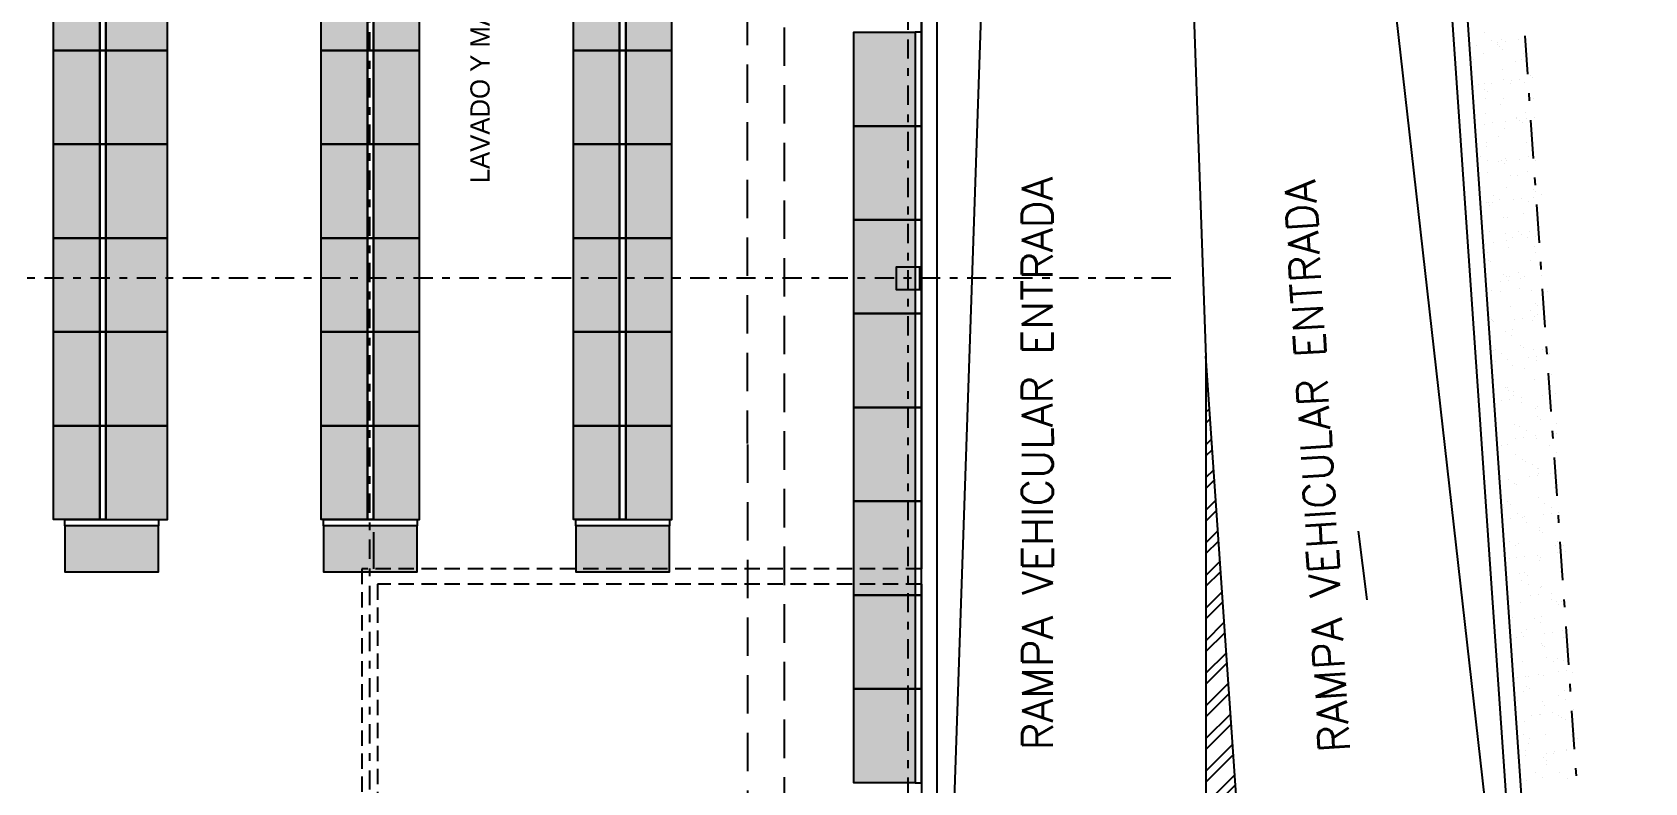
# Model space of a CAD drawing. Header units: millimetres. Extents: x 340 to 1003762, y 22 to 362022.
# Drawn here: x 447.76 to 468.73, y 43.78 to 53.54 of the extents above; entities that cross this region are included whole.
import ezdxf
from ezdxf.xclip import XClip

# ---------------------------------------------------------------- set-up
doc = ezdxf.new("R2010")
doc.units = ezdxf.units.MM
doc.header["$XCLIPFRAME"] = 0
for name, pattern in [('LSBB_P_002 - PLANTA 1° NIVEL SALA DE VENTAS$0$000_ALTILLO PROPUESTA$0$HIDDEN', [0.375, 0.25, -0.125]), ('LSBB_P_002 - PLANTA 1° NIVEL SALA DE VENTAS$0$DASHDOT', [1, 0.5, -0.25, 0, -0.25]), ('LSBB_P_002 - PLANTA 1° NIVEL SALA DE VENTAS$0$DASHDOT2', [0.5, 0.25, -0.125, 0, -0.125]), ('LSBB_P_002 - PLANTA 1° NIVEL SALA DE VENTAS$0$DASHED', [0.75, 0.5, -0.25]), ('LSBB_P_002 - PLANTA 1° NIVEL SALA DE VENTAS$0$HIDDEN', [0.375, 0.25, -0.125])]:
    doc.linetypes.add(name, pattern=pattern)
for name, color, linetype in [('LSBB_P_002 - PLANTA 1° NIVEL SALA DE VENTAS$0$01', 8, 'Continuous'), ('LSBB_P_002 - PLANTA 1° NIVEL SALA DE VENTAS$0$A-DEMOLICIONES', 30, 'LSBB_P_002 - PLANTA 1° NIVEL SALA DE VENTAS$0$DASHED'), ('LSBB_P_002 - PLANTA 1° NIVEL SALA DE VENTAS$0$A-GONDOLAS', 1, 'Continuous'), ('LSBB_P_002 - PLANTA 1° NIVEL SALA DE VENTAS$0$A-LAYOUT', 7, 'Continuous'), ('LSBB_P_002 - PLANTA 1° NIVEL SALA DE VENTAS$0$A-TEXTO SV', 2, 'LSBB_P_002 - PLANTA 1° NIVEL SALA DE VENTAS$0$DASHDOT2'), ('LSBB_P_002 - PLANTA 1° NIVEL SALA DE VENTAS$0$ANNOBJ', 2, 'Continuous'), ('LSBB_P_002 - PLANTA 1° NIVEL SALA DE VENTAS$0$CENEFA', 6, 'LSBB_P_002 - PLANTA 1° NIVEL SALA DE VENTAS$0$HIDDEN'), ('LSBB_P_002 - PLANTA 1° NIVEL SALA DE VENTAS$0$COTAS-EXT', 4, 'Continuous'), ('LSBB_P_002 - PLANTA 1° NIVEL SALA DE VENTAS$0$COTAS-INT', 4, 'Continuous'), ('LSBB_P_002 - PLANTA 1° NIVEL SALA DE VENTAS$0$EJES', 8, 'LSBB_P_002 - PLANTA 1° NIVEL SALA DE VENTAS$0$DASHDOT2'), ('LSBB_P_002 - PLANTA 1° NIVEL SALA DE VENTAS$0$ESTRUCTURA', 5, 'Continuous'), ('LSBB_P_002 - PLANTA 1° NIVEL SALA DE VENTAS$0$HATCH', 8, 'Continuous'), ('LSBB_P_002 - PLANTA 1° NIVEL SALA DE VENTAS$0$LAYOUT$0$A-SALA-HATCH-ABARROTES', 50, 'Continuous'), ('LSBB_P_002 - PLANTA 1° NIVEL SALA DE VENTAS$0$MURO', 67, 'Continuous'), ('LSBB_P_002 - PLANTA 1° NIVEL SALA DE VENTAS$0$MUROS', 5, 'Continuous'), ('LSBB_P_002 - PLANTA 1° NIVEL SALA DE VENTAS$0$PAVIMENTOS', 8, 'Continuous'), ('LSBB_P_002 - PLANTA 1° NIVEL SALA DE VENTAS$0$TEXTOS', 7, 'Continuous'), ('XREF', 7, 'Continuous')]:
    doc.layers.add(name, color=color, linetype=linetype)
doc.layers.add('LSBB_P_002 - PLANTA 1° NIVEL SALA DE VENTAS$0$LAYOUT$0$A-SALA-HATCH-LAVADO', color=7, linetype='Continuous', true_color=0x0034d1)
doc.styles.add('LSBB_P_002 - PLANTA 1° NIVEL SALA DE VENTAS$0$LAYOUT$0$REF-LAYOUT N+0.00 E 03$0$REF-LAYOUT N+0.00 E 02$0$Walmart_CENTURY GOTHIC', font='GOTHIC.TTF')
doc.styles.add('LSBB_P_002 - PLANTA 1° NIVEL SALA DE VENTAS$0$ROMANS', font='romans')

# ---------------------------------------------------------------- blocks, each defined once
blk = doc.blocks.new('*X40')
at = {"color": 0}
for p, q in [((604.485, 68.19), (604.485, 68.19)), ((604.579, 68.353), (604.579, 68.353)), ((604.675, 68.249), (604.675, 68.249)), ((604.756, 68.225), (604.756, 68.225)), ((604.759, 68.195), (604.759, 68.195)), ((604.778, 68.171), (604.778, 68.171)), ((604.81, 68.265), (604.81, 68.265)), ((604.86, 68.239), (604.86, 68.239)), ((605.023, 68.261), (605.023, 68.261)), ((604.44, 68), (604.44, 68)), ((604.569, 68.08), (604.569, 68.08)), ((604.815, 68.137), (604.815, 68.137)), ((604.989, 67.978), (604.989, 67.978)), ((605.063, 68.001), (605.063, 68.001)), ((605.092, 68.086), (605.092, 68.086)), ((604.822, 67.879), (604.822, 67.879)), ((604.836, 67.748), (604.836, 67.748)), ((605.045, 67.746), (605.045, 67.746)), ((605.188, 67.795), (605.188, 67.795)), ((605.207, 67.767), (605.207, 67.767)), ((604.507, 67.675), (604.507, 67.675)), ((604.581, 67.694), (604.581, 67.694)), ((604.587, 67.62), (604.587, 67.62)), ((604.624, 67.586), (604.624, 67.586)), ((604.669, 67.696), (604.669, 67.696)), ((604.921, 67.694), (604.921, 67.694)), ((604.941, 67.732), (604.941, 67.732)), ((605.105, 67.701), (605.105, 67.701)), ((604.602, 67.499), (604.602, 67.499)), ((604.797, 67.427), (604.797, 67.427)), ((604.835, 67.494), (604.835, 67.494)), ((605.224, 67.501), (605.224, 67.501)), ((604.459, 67.192), (604.459, 67.192)), ((604.587, 67.167), (604.587, 67.167)), ((604.594, 67.309), (604.594, 67.309)), ((604.691, 67.181), (604.691, 67.181)), ((604.848, 67.109), (604.848, 67.109)), ((604.854, 67.203), (604.854, 67.203)), ((604.997, 67.244), (604.997, 67.244)), ((604.998, 67.247), (604.998, 67.247)), ((605.033, 67.21), (605.033, 67.21)), ((605.082, 67.193), (605.082, 67.193)), ((605.117, 67.316), (605.117, 67.316)), ((605.125, 67.238), (605.125, 67.238)), ((605.229, 67.252), (605.229, 67.252)), ((604.606, 66.924), (604.606, 66.924)), ((604.763, 66.999), (604.763, 66.999)), ((605.13, 66.93), (605.13, 66.93)), ((605.207, 67.051), (605.207, 67.051)), ((604.537, 66.745), (604.537, 66.745)), ((604.606, 66.875), (604.606, 66.875)), ((604.621, 66.691), (604.621, 66.691)), ((604.805, 66.693), (604.805, 66.693)), ((604.86, 66.723), (604.86, 66.723)), ((605.038, 66.709), (605.038, 66.709)), ((605.159, 66.746), (605.159, 66.746)), ((605.244, 66.692), (605.244, 66.692)), ((604.5, 66.638), (604.5, 66.638)), ((604.619, 66.538), (604.619, 66.538)), ((604.771, 66.674), (604.771, 66.674)), ((604.842, 66.659), (604.842, 66.659)), ((604.875, 66.688), (604.875, 66.688)), ((604.925, 66.498), (604.925, 66.498)), ((605.016, 66.5), (605.016, 66.5)), ((605.143, 66.545), (605.143, 66.545)), ((604.873, 66.338), (604.873, 66.338)), ((605.215, 66.317), (605.215, 66.317)), ((605.252, 66.284), (605.252, 66.284)), ((604.614, 66.142), (604.614, 66.142)), ((604.632, 66.153), (604.632, 66.153)), ((604.651, 66.108), (604.651, 66.108)), ((604.684, 66.145), (604.684, 66.145)), ((604.698, 66.244), (604.698, 66.244)), ((604.783, 66.19), (604.783, 66.19)), ((604.956, 66.18), (604.956, 66.18)), ((605.06, 66.194), (605.06, 66.194)), ((605.155, 66.16), (605.155, 66.16)), ((605.222, 66.215), (605.222, 66.215)), ((605.321, 66.245), (605.321, 66.245)), ((604.825, 65.949), (604.825, 65.949)), ((604.885, 65.953), (604.885, 65.953)), ((605.086, 65.997), (605.086, 65.997)), ((604.644, 65.767), (604.644, 65.767)), ((604.86, 65.743), (604.86, 65.743)), ((604.868, 65.651), (604.868, 65.651)), ((604.944, 65.69), (604.944, 65.69)), ((605.024, 65.766), (605.024, 65.766)), ((605.061, 65.733), (605.061, 65.733)), ((605.14, 65.687), (605.14, 65.687)), ((605.168, 65.774), (605.168, 65.774)), ((605.244, 65.7), (605.244, 65.7)), ((604.602, 65.616), (604.602, 65.616)), ((604.625, 65.495), (604.625, 65.495)), ((604.706, 65.63), (604.706, 65.63)), ((604.898, 65.567), (604.898, 65.567)), ((605.235, 65.573), (605.235, 65.573)), ((605.248, 65.496), (605.248, 65.496)), ((604.634, 65.398), (604.634, 65.398)), ((604.657, 65.382), (604.657, 65.382)), ((605.021, 65.242), (605.021, 65.242)), ((605.18, 65.389), (605.18, 65.389)), ((604.786, 65.122), (604.786, 65.122)), ((604.833, 65.215), (604.833, 65.215)), ((604.869, 65.181), (604.869, 65.181)), ((604.89, 65.136), (604.89, 65.136)), ((604.911, 65.182), (604.911, 65.182)), ((605.043, 65.022), (605.043, 65.022)), ((605.053, 65.157), (605.053, 65.157)), ((605.106, 65.189), (605.106, 65.189)), ((605.324, 65.193), (605.324, 65.193)), ((604.669, 64.997), (604.669, 64.997)), ((604.786, 64.994), (604.786, 64.994)), ((605.193, 65.003), (605.193, 65.003)), ((605.243, 64.839), (605.243, 64.839)), ((605.279, 64.806), (605.279, 64.806)), ((605.409, 64.995), (605.409, 64.995)), ((604.641, 64.664), (604.641, 64.664)), ((604.644, 64.687), (604.644, 64.687)), ((604.678, 64.63), (604.678, 64.63)), ((604.682, 64.611), (604.682, 64.611)), ((604.699, 64.593), (604.699, 64.593)), ((604.923, 64.796), (604.923, 64.796)), ((604.97, 64.629), (604.97, 64.629)), ((605.075, 64.643), (605.075, 64.643)), ((605.183, 64.742), (605.183, 64.742)), ((605.206, 64.618), (605.206, 64.618)), ((605.237, 64.664), (605.237, 64.664)), ((605.267, 64.688), (605.267, 64.688)), ((604.852, 64.471), (604.852, 64.471)), ((604.936, 64.411), (604.936, 64.411)), ((604.948, 64.493), (604.948, 64.493)), ((604.695, 64.226), (604.695, 64.226)), ((604.721, 64.24), (604.721, 64.24)), ((604.806, 64.186), (604.806, 64.186)), ((605.051, 64.288), (605.051, 64.288)), ((605.088, 64.255), (605.088, 64.255)), ((605.218, 64.233), (605.218, 64.233)), ((605.344, 64.241), (605.344, 64.241)), ((605.429, 64.187), (605.429, 64.187)), ((604.721, 64.078), (604.721, 64.078)), ((604.883, 64.099), (604.883, 64.099)), ((604.948, 64.026), (604.948, 64.026)), ((605.109, 63.993), (605.109, 63.993)), ((605.155, 64.135), (605.155, 64.135)), ((605.259, 64.149), (605.259, 64.149)), ((605.262, 64.095), (605.262, 64.095)), ((605.422, 64.17), (605.422, 64.17)), ((604.707, 63.841), (604.707, 63.841)), ((605.231, 63.847), (605.231, 63.847)), ((605.461, 63.913), (605.461, 63.913)), ((604.801, 63.571), (604.801, 63.571)), ((604.86, 63.737), (604.86, 63.737)), ((604.883, 63.739), (604.883, 63.739)), ((604.897, 63.703), (604.897, 63.703)), ((604.905, 63.585), (604.905, 63.585)), ((604.961, 63.64), (604.961, 63.64)), ((604.967, 63.685), (604.967, 63.685)), ((605.068, 63.606), (605.068, 63.606)), ((605.071, 63.544), (605.071, 63.544)), ((605.339, 63.642), (605.339, 63.642)), ((605.443, 63.655), (605.443, 63.655)), ((605.501, 63.66), (605.501, 63.66)), ((604.72, 63.455), (604.72, 63.455)), ((605.243, 63.462), (605.243, 63.462)), ((605.27, 63.362), (605.27, 63.362)), ((605.271, 63.492), (605.271, 63.492)), ((604.974, 63.255), (604.974, 63.255)), ((605.045, 63.238), (605.045, 63.238)), ((605.129, 63.184), (605.129, 63.184)), ((605.307, 63.328), (605.307, 63.328)), ((605.481, 63.168), (605.481, 63.168)), ((605.514, 63.274), (605.514, 63.274)), ((605.524, 63.148), (605.524, 63.148)), ((604.81, 62.99), (604.81, 62.99)), ((604.879, 62.993), (604.879, 62.993)), ((604.985, 63.077), (604.985, 63.077)), ((605.089, 63.091), (605.089, 63.091)), ((605.252, 63.112), (605.252, 63.112)), ((605.256, 63.077), (605.256, 63.077)), ((605.432, 62.991), (605.432, 62.991)), ((604.986, 62.87), (604.986, 62.87)), ((605.079, 62.81), (605.079, 62.81)), ((605.115, 62.777), (605.115, 62.777)), ((605.206, 62.737), (605.206, 62.737)), ((605.526, 62.889), (605.526, 62.889)), ((604.898, 62.548), (604.898, 62.548)), ((605.17, 62.584), (605.17, 62.584)), ((605.268, 62.691), (605.268, 62.691)), ((605.274, 62.597), (605.274, 62.597)), ((605.289, 62.617), (605.289, 62.617)), ((605.29, 62.684), (605.29, 62.684)), ((605.436, 62.619), (605.436, 62.619)), ((605.539, 62.504), (605.539, 62.504)), ((604.971, 62.489), (604.971, 62.489)), ((604.999, 62.484), (604.999, 62.484)), ((605.281, 62.306), (605.281, 62.306)), ((605.488, 62.435), (605.488, 62.435)), ((605.525, 62.401), (605.525, 62.401)), ((604.829, 62.182), (604.829, 62.182)), ((604.887, 62.259), (604.887, 62.259)), ((604.924, 62.225), (604.924, 62.225)), ((605.011, 62.099), (605.011, 62.099)), ((605.354, 62.09), (605.354, 62.09)), ((605.368, 62.236), (605.368, 62.236)), ((605.452, 62.183), (605.452, 62.183)), ((605.458, 62.104), (605.458, 62.104)), ((605.552, 62.118), (605.552, 62.118)), ((604.92, 62.033), (604.92, 62.033)), ((605.082, 62.054), (605.082, 62.054)), ((605.098, 62.066), (605.098, 62.066)), ((605.133, 61.988), (605.133, 61.988)), ((605.294, 61.921), (605.294, 61.921)), ((605.297, 61.884), (605.297, 61.884)), ((604.906, 61.734), (604.906, 61.734)), ((604.991, 61.681), (604.991, 61.681)), ((605.024, 61.714), (605.024, 61.714)), ((605.334, 61.85), (605.334, 61.85)), ((605.508, 61.69), (605.508, 61.69)), ((605.529, 61.736), (605.529, 61.736)), ((605.564, 61.733), (605.564, 61.733)), ((605.613, 61.682), (605.613, 61.682)), ((604.907, 61.515), (604.907, 61.515)), ((605, 61.526), (605, 61.526)), ((605.104, 61.539), (605.104, 61.539)), ((605.267, 61.561), (605.267, 61.561)), ((605.294, 61.487), (605.294, 61.487)), ((605.306, 61.535), (605.306, 61.535)), ((605.538, 61.597), (605.538, 61.597)), ((605.643, 61.61), (605.643, 61.61)), ((605.037, 61.328), (605.037, 61.328)), ((605.106, 61.332), (605.106, 61.332)), ((605.143, 61.299), (605.143, 61.299)), ((605.577, 61.348), (605.577, 61.348)), ((605.068, 61.234), (605.068, 61.234)), ((605.152, 61.18), (605.152, 61.18)), ((605.185, 61.032), (605.185, 61.032)), ((605.289, 61.046), (605.289, 61.046)), ((605.317, 61.139), (605.317, 61.139)), ((605.319, 61.15), (605.319, 61.15)), ((605.451, 61.067), (605.451, 61.067)), ((604.913, 60.996), (604.913, 60.996)), ((605.049, 60.943), (605.049, 60.943)), ((605.456, 60.987), (605.456, 60.987)), ((605.516, 60.957), (605.516, 60.957)), ((605.553, 60.923), (605.553, 60.923)), ((605.589, 60.962), (605.589, 60.962)), ((604.915, 60.781), (604.915, 60.781)), ((604.951, 60.747), (604.951, 60.747)), ((605.229, 60.733), (605.229, 60.733)), ((605.314, 60.679), (605.314, 60.679)), ((605.331, 60.764), (605.331, 60.764)), ((604.935, 60.481), (604.935, 60.481)), ((604.994, 60.485), (604.994, 60.485)), ((605.062, 60.557), (605.062, 60.557)), ((605.097, 60.503), (605.097, 60.503)), ((605.125, 60.588), (605.125, 60.588)), ((605.325, 60.406), (605.325, 60.406)), ((605.369, 60.539), (605.369, 60.539)), ((605.473, 60.552), (605.473, 60.552)), ((605.602, 60.577), (605.602, 60.577)), ((605.617, 60.486), (605.617, 60.486)), ((605.636, 60.574), (605.636, 60.574)), ((605.344, 60.379), (605.344, 60.379)), ((605.361, 60.372), (605.361, 60.372)), ((605.391, 60.232), (605.391, 60.232)), ((605.535, 60.212), (605.535, 60.212)), ((605.615, 60.192), (605.615, 60.192)), ((605.074, 60.172), (605.074, 60.172)), ((605.119, 59.988), (605.119, 59.988)), ((605.156, 59.984), (605.156, 59.984)), ((605.282, 60.009), (605.282, 60.009)), ((605.357, 59.994), (605.357, 59.994)), ((605.475, 60.178), (605.475, 60.178)), ((605.553, 60.045), (605.553, 60.045)), ((605.657, 60.059), (605.657, 60.059)), ((605.734, 60.03), (605.734, 60.03)), ((605.015, 59.974), (605.015, 59.974)), ((605.087, 59.787), (605.087, 59.787)), ((605.133, 59.854), (605.133, 59.854)), ((605.17, 59.821), (605.17, 59.821)), ((605.627, 59.806), (605.627, 59.806)), ((605.014, 59.676), (605.014, 59.676)), ((605.344, 59.661), (605.344, 59.661)), ((605.369, 59.608), (605.369, 59.608)), ((605.552, 59.731), (605.552, 59.731)), ((605.637, 59.677), (605.637, 59.677)), ((605.1, 59.401), (605.1, 59.401)), ((605.199, 59.481), (605.199, 59.481)), ((605.303, 59.494), (605.303, 59.494)), ((605.317, 59.483), (605.317, 59.483)), ((605.466, 59.516), (605.466, 59.516)), ((605.543, 59.479), (605.543, 59.479)), ((605.58, 59.445), (605.58, 59.445)), ((605.64, 59.421), (605.64, 59.421)), ((605.738, 59.552), (605.738, 59.552)), ((605.091, 59.229), (605.091, 59.229)), ((605.175, 59.176), (605.175, 59.176)), ((605.382, 59.223), (605.382, 59.223)), ((605.714, 59.23), (605.714, 59.23)), ((605.754, 59.286), (605.754, 59.286)), ((605.798, 59.177), (605.798, 59.177)), ((605.112, 59.016), (605.112, 59.016)), ((605.112, 58.951), (605.112, 58.951)), ((605.153, 59.11), (605.153, 59.11)), ((605.384, 58.987), (605.384, 58.987)), ((605.479, 58.982), (605.479, 58.982)), ((605.488, 59.001), (605.488, 59.001)), ((605.65, 59.022), (605.65, 59.022)), ((605.652, 59.035), (605.652, 59.035)), ((605.253, 58.728), (605.253, 58.728)), ((605.352, 58.928), (605.352, 58.928)), ((605.389, 58.894), (605.389, 58.894)), ((605.394, 58.838), (605.394, 58.838)), ((605.563, 58.734), (605.563, 58.734)), ((605.125, 58.631), (605.125, 58.631)), ((605.337, 58.675), (605.337, 58.675)), ((605.665, 58.65), (605.665, 58.65))]:
    blk.add_line(p, q, dxfattribs=at)
blk = doc.blocks.new('*X42')
at = {"color": 0}
for p, q in [((600.961, 64.125), (600.962, 64.127)), ((600.961, 63.842), (600.98, 63.862)), ((600.961, 63.701), (600.99, 63.73)), ((600.961, 63.418), (601.008, 63.465)), ((600.961, 63.277), (601.017, 63.333)), ((600.961, 62.994), (601.035, 63.069)), ((600.961, 62.852), (601.045, 62.936)), ((600.961, 62.57), (601.063, 62.672)), ((600.961, 62.428), (601.072, 62.54)), ((600.961, 62.145), (601.09, 62.275)), ((600.961, 62.004), (601.1, 62.143)), ((600.961, 61.721), (601.118, 61.878)), ((600.961, 61.58), (601.127, 61.746)), ((600.961, 61.297), (601.145, 61.482)), ((600.961, 61.155), (601.155, 61.349)), ((600.961, 60.872), (601.173, 61.085)), ((600.961, 60.731), (601.182, 60.952)), ((600.961, 60.448), (601.2, 60.688)), ((600.961, 60.307), (601.21, 60.556)), ((600.961, 60.024), (601.228, 60.291)), ((600.961, 59.882), (601.237, 60.159)), ((600.961, 59.6), (601.255, 59.894)), ((600.961, 59.458), (601.265, 59.762)), ((600.961, 59.175), (601.283, 59.498)), ((600.961, 59.034), (601.292, 59.365)), ((600.961, 58.751), (601.31, 59.101)), ((600.961, 58.61), (601.32, 58.969)), ((600.961, 58.327), (601.338, 58.704)), ((600.961, 58.185), (601.347, 58.572)), ((600.961, 57.903), (601.365, 58.307)), ((600.961, 57.761), (601.375, 58.175)), ((600.961, 57.478), (601.393, 57.911)), ((600.961, 57.337), (601.402, 57.778)), ((601.068, 57.162), (601.42, 57.514)), ((601.21, 57.162), (601.43, 57.382)), ((600.961, 57.054), (601.068, 57.162)), ((600.961, 56.913), (601.21, 57.162)), ((600.961, 56.63), (601.448, 57.117)), ((600.961, 56.488), (601.457, 56.985)), ((600.961, 56.206), (601.475, 56.72)), ((600.961, 56.064), (601.485, 56.588)), ((600.961, 55.781), (601.503, 56.324)), ((600.961, 55.64), (601.512, 56.191)), ((600.961, 55.357), (601.53, 55.927)), ((600.961, 55.216), (601.54, 55.795)), ((600.961, 54.933), (601.558, 55.53)), ((600.961, 54.791), (601.567, 55.398)), ((600.961, 54.508), (601.585, 55.133)), ((600.961, 54.367), (601.595, 55.001)), ((600.961, 54.084), (601.613, 54.736)), ((600.961, 53.943), (601.622, 54.604)), ((600.961, 53.66), (601.64, 54.34)), ((600.961, 53.519), (601.65, 54.207)), ((600.961, 53.236), (601.668, 53.943)), ((601.028, 53.162), (601.677, 53.811)), ((601.311, 53.162), (601.695, 53.546)), ((601.452, 53.162), (601.705, 53.414)), ((600.961, 52.811), (601.311, 53.162)), ((600.961, 52.67), (601.452, 53.162)), ((600.961, 53.094), (601.028, 53.162)), ((600.961, 52.387), (601.723, 53.149)), ((600.961, 52.246), (601.732, 53.017)), ((600.961, 51.963), (601.75, 52.753)), ((600.961, 51.821), (601.76, 52.62)), ((600.961, 51.539), (601.778, 52.356)), ((600.961, 51.397), (601.787, 52.224)), ((600.961, 51.114), (601.805, 51.959)), ((600.961, 50.973), (601.815, 51.827)), ((600.961, 50.69), (601.833, 51.562)), ((600.961, 50.549), (601.842, 51.43)), ((600.961, 50.266), (601.86, 51.166)), ((600.961, 50.124), (601.87, 51.033)), ((600.961, 49.842), (601.888, 50.769)), ((600.961, 49.7), (601.897, 50.637)), ((600.961, 49.417), (601.915, 50.372)), ((600.961, 49.276), (601.924, 50.24)), ((600.961, 48.993), (601.943, 49.975)), ((600.961, 48.852), (601.952, 49.843)), ((601.184, 48.792), (601.97, 49.579)), ((601.326, 48.792), (601.979, 49.446)), ((601.609, 48.793), (601.998, 49.182)), ((601.75, 48.793), (602.007, 49.049)), ((600.961, 48.145), (601.609, 48.793)), ((600.961, 48.003), (601.75, 48.793)), ((600.961, 48.569), (601.184, 48.792)), ((600.961, 48.427), (601.326, 48.792)), ((600.961, 47.72), (602.025, 48.785)), ((600.961, 47.579), (602.034, 48.653)), ((600.961, 47.296), (602.053, 48.388)), ((600.961, 47.155), (602.062, 48.256)), ((600.961, 46.872), (602.08, 47.991)), ((600.961, 46.73), (602.089, 47.859)), ((600.961, 46.447), (602.108, 47.595)), ((600.961, 46.306), (602.117, 47.462)), ((600.961, 46.023), (602.135, 47.198)), ((601.034, 45.956), (602.144, 47.066)), ((601.313, 45.951), (602.163, 46.801)), ((601.452, 45.949), (602.172, 46.669)), ((601.731, 45.945), (602.19, 46.404)), ((601.87, 45.943), (602.199, 46.272)), ((600.961, 45.882), (601.034, 45.956)), ((600.961, 45.599), (601.313, 45.951)), ((600.961, 45.458), (601.452, 45.949)), ((600.961, 45.175), (601.731, 45.945)), ((600.961, 45.033), (601.87, 45.943)), ((600.961, 44.75), (602.149, 45.939)), ((602.149, 45.939), (602.218, 46.008)), ((600.961, 44.609), (602.227, 45.875)), ((600.958, 44.323), (602.245, 45.611)), ((600.952, 44.176), (602.254, 45.479)), ((600.93, 43.871), (602.273, 45.214)), ((600.913, 43.713), (602.282, 45.082)), ((600.838, 43.214), (602.309, 44.685)), ((600.868, 43.385), (602.3, 44.817)), ((600.713, 42.664), (602.337, 44.288)), ((600.761, 42.854), (602.328, 44.421)), ((600.515, 42.042), (602.364, 43.892)), ((600.592, 42.26), (602.355, 44.024)), ((600.319, 41.563), (602.383, 43.627)), ((600.19, 41.292), (602.398, 43.501)), ((599.813, 40.633), (602.435, 43.255)), ((599.482, 40.161), (602.455, 43.133)), ((599.732, 40.128), (602.499, 42.894)), ((599.873, 40.127), (602.523, 42.777)), ((600.154, 40.125), (602.573, 42.545)), ((600.295, 40.125), (602.601, 42.431)), ((600.576, 40.123), (602.658, 42.205)), ((600.716, 40.122), (602.688, 42.094)), ((600.997, 40.12), (602.752, 41.875)), ((601.138, 40.119), (602.785, 41.767)), ((601.419, 40.117), (602.855, 41.553)), ((601.559, 40.117), (602.891, 41.448)), ((601.84, 40.115), (602.966, 41.24)), ((601.981, 40.114), (603.005, 41.138)), ((602.262, 40.112), (603.085, 40.935)), ((602.403, 40.111), (603.127, 40.835)), ((602.684, 40.11), (603.212, 40.638)), ((602.824, 40.109), (603.256, 40.541)), ((603.105, 40.107), (603.347, 40.348)), ((603.246, 40.106), (603.393, 40.253))]:
    blk.add_line(p, q, dxfattribs=at)
blk = doc.blocks.new('LSBB_P_002 - PLANTA 1° NIVEL SALA DE VENTAS$0$LAYOUT$0$A$C72E66757')
h = blk.add_hatch(color=256)
h.dxf.hatch_style = 1
h.paths.add_polyline_path([(-0.08, -1.22), (-0.88, -1.22), (-0.88, 0), (-0.08, 0)])
at = {"layer": 'LSBB_P_002 - PLANTA 1° NIVEL SALA DE VENTAS$0$A-GONDOLAS'}
for points in [[(-0.08, -1.22), (-0.88, -1.22), (-0.88, 0), (-0.08, 0)], [(-0.08, -1.22), (0, -1.22), (0, 0), (-0.08, 0)]]:
    blk.add_lwpolyline(points, close=True, dxfattribs=at)
blk = doc.blocks.new('LSBB_P_002 - PLANTA 1° NIVEL SALA DE VENTAS$0$LAYOUT$0$G. 122 X 60')
h = blk.add_hatch(color=256)
h.dxf.hatch_style = 1
h.paths.add_polyline_path([(-0.005, 0), (0.595, 0), (0.595, 1.22), (-0.005, 1.22)])
at = {"layer": 'LSBB_P_002 - PLANTA 1° NIVEL SALA DE VENTAS$0$A-GONDOLAS'}
for points in [[(-0.005, 0), (-0.085, 0), (-0.085, 1.22), (-0.005, 1.22)], [(-0.005, 0), (0.595, 0), (0.595, 1.22), (-0.005, 1.22)]]:
    blk.add_lwpolyline(points, close=True, dxfattribs=at)
blk = doc.blocks.new('LSBB_P_002 - PLANTA 1° NIVEL SALA DE VENTAS$0$SVLY')
at = {"layer": 'LSBB_P_002 - PLANTA 1° NIVEL SALA DE VENTAS$0$ESTRUCTURA'}
blk.add_lwpolyline([(1074.589, 265.316), (1074.589, 265.016), (1074.289, 265.016), (1074.289, 265.316)], close=True, dxfattribs=at)
at = {"layer": 'LSBB_P_002 - PLANTA 1° NIVEL SALA DE VENTAS$0$LAYOUT$0$A-SALA-HATCH-ABARROTES', "xscale": -1}
for p in [(1063.924, 268.127), (1063.924, 266.907), (1063.924, 265.687), (1063.924, 264.467), (1063.924, 263.247), (1063.924, 262.027)]:
    blk.add_blockref('LSBB_P_002 - PLANTA 1° NIVEL SALA DE VENTAS$0$LAYOUT$0$G. 122 X 60', p, dxfattribs=at)
at = {"layer": 'LSBB_P_002 - PLANTA 1° NIVEL SALA DE VENTAS$0$LAYOUT$0$A-SALA-HATCH-LAVADO', "xscale": -1}
for name, p in [('LSBB_P_002 - PLANTA 1° NIVEL SALA DE VENTAS$0$LAYOUT$0$A$C72E66757', (1063.929, 269.347)), ('LSBB_P_002 - PLANTA 1° NIVEL SALA DE VENTAS$0$LAYOUT$0$G. 122 X 60', (1067.404, 268.127)), ('LSBB_P_002 - PLANTA 1° NIVEL SALA DE VENTAS$0$LAYOUT$0$G. 122 X 60', (1070.684, 268.127)), ('LSBB_P_002 - PLANTA 1° NIVEL SALA DE VENTAS$0$LAYOUT$0$A$C72E66757', (1063.929, 268.127)), ('LSBB_P_002 - PLANTA 1° NIVEL SALA DE VENTAS$0$LAYOUT$0$G. 122 X 60', (1067.404, 266.907)), ('LSBB_P_002 - PLANTA 1° NIVEL SALA DE VENTAS$0$LAYOUT$0$G. 122 X 60', (1070.684, 266.907)), ('LSBB_P_002 - PLANTA 1° NIVEL SALA DE VENTAS$0$LAYOUT$0$A$C72E66757', (1063.929, 266.907)), ('LSBB_P_002 - PLANTA 1° NIVEL SALA DE VENTAS$0$LAYOUT$0$G. 122 X 60', (1067.404, 265.687)), ('LSBB_P_002 - PLANTA 1° NIVEL SALA DE VENTAS$0$LAYOUT$0$G. 122 X 60', (1070.684, 265.687)), ('LSBB_P_002 - PLANTA 1° NIVEL SALA DE VENTAS$0$LAYOUT$0$A$C72E66757', (1063.929, 265.687)), ('LSBB_P_002 - PLANTA 1° NIVEL SALA DE VENTAS$0$LAYOUT$0$G. 122 X 60', (1067.404, 264.467)), ('LSBB_P_002 - PLANTA 1° NIVEL SALA DE VENTAS$0$LAYOUT$0$G. 122 X 60', (1070.684, 264.467)), ('LSBB_P_002 - PLANTA 1° NIVEL SALA DE VENTAS$0$LAYOUT$0$A$C72E66757', (1063.929, 264.467)), ('LSBB_P_002 - PLANTA 1° NIVEL SALA DE VENTAS$0$LAYOUT$0$G. 122 X 60', (1067.404, 263.247)), ('LSBB_P_002 - PLANTA 1° NIVEL SALA DE VENTAS$0$LAYOUT$0$G. 122 X 60', (1070.684, 263.247)), ('LSBB_P_002 - PLANTA 1° NIVEL SALA DE VENTAS$0$LAYOUT$0$A$C72E66757', (1063.929, 263.247)), ('LSBB_P_002 - PLANTA 1° NIVEL SALA DE VENTAS$0$LAYOUT$0$G. 122 X 60', (1067.404, 262.027)), ('LSBB_P_002 - PLANTA 1° NIVEL SALA DE VENTAS$0$LAYOUT$0$G. 122 X 60', (1070.684, 262.027))]:
    blk.add_blockref(name, p, dxfattribs=at)
at = {"layer": 'LSBB_P_002 - PLANTA 1° NIVEL SALA DE VENTAS$0$LAYOUT$0$A-SALA-HATCH-LAVADO'}
for name, p in [('LSBB_P_002 - PLANTA 1° NIVEL SALA DE VENTAS$0$LAYOUT$0$G. 122 X 60', (1067.494, 268.127)), ('LSBB_P_002 - PLANTA 1° NIVEL SALA DE VENTAS$0$LAYOUT$0$G. 122 X 60', (1070.774, 268.127)), ('LSBB_P_002 - PLANTA 1° NIVEL SALA DE VENTAS$0$LAYOUT$0$A$C72E66757', (1074.614, 268.365)), ('LSBB_P_002 - PLANTA 1° NIVEL SALA DE VENTAS$0$LAYOUT$0$G. 122 X 60', (1067.494, 266.907)), ('LSBB_P_002 - PLANTA 1° NIVEL SALA DE VENTAS$0$LAYOUT$0$G. 122 X 60', (1070.774, 266.907)), ('LSBB_P_002 - PLANTA 1° NIVEL SALA DE VENTAS$0$LAYOUT$0$A$C72E66757', (1074.614, 267.145)), ('LSBB_P_002 - PLANTA 1° NIVEL SALA DE VENTAS$0$LAYOUT$0$G. 122 X 60', (1067.494, 265.687)), ('LSBB_P_002 - PLANTA 1° NIVEL SALA DE VENTAS$0$LAYOUT$0$G. 122 X 60', (1070.774, 265.687)), ('LSBB_P_002 - PLANTA 1° NIVEL SALA DE VENTAS$0$LAYOUT$0$A$C72E66757', (1074.614, 265.925)), ('LSBB_P_002 - PLANTA 1° NIVEL SALA DE VENTAS$0$LAYOUT$0$G. 122 X 60', (1067.494, 264.467)), ('LSBB_P_002 - PLANTA 1° NIVEL SALA DE VENTAS$0$LAYOUT$0$G. 122 X 60', (1070.774, 264.467)), ('LSBB_P_002 - PLANTA 1° NIVEL SALA DE VENTAS$0$LAYOUT$0$A$C72E66757', (1074.614, 264.705)), ('LSBB_P_002 - PLANTA 1° NIVEL SALA DE VENTAS$0$LAYOUT$0$G. 122 X 60', (1067.494, 263.247)), ('LSBB_P_002 - PLANTA 1° NIVEL SALA DE VENTAS$0$LAYOUT$0$G. 122 X 60', (1070.774, 263.247)), ('LSBB_P_002 - PLANTA 1° NIVEL SALA DE VENTAS$0$LAYOUT$0$A$C72E66757', (1074.614, 263.485)), ('LSBB_P_002 - PLANTA 1° NIVEL SALA DE VENTAS$0$LAYOUT$0$G. 122 X 60', (1067.494, 262.027)), ('LSBB_P_002 - PLANTA 1° NIVEL SALA DE VENTAS$0$LAYOUT$0$G. 122 X 60', (1070.774, 262.027)), ('LSBB_P_002 - PLANTA 1° NIVEL SALA DE VENTAS$0$LAYOUT$0$A$C72E66757', (1074.614, 262.265)), ('LSBB_P_002 - PLANTA 1° NIVEL SALA DE VENTAS$0$LAYOUT$0$A$C72E66757', (1074.614, 261.045)), ('LSBB_P_002 - PLANTA 1° NIVEL SALA DE VENTAS$0$LAYOUT$0$A$C72E66757', (1074.614, 259.825))]:
    blk.add_blockref(name, p, dxfattribs=at)
at = {"layer": 'LSBB_P_002 - PLANTA 1° NIVEL SALA DE VENTAS$0$LAYOUT$0$A-SALA-HATCH-LAVADO', "rotation": 270}
for p in [(1063.473, 261.942), (1066.839, 261.942), (1070.119, 261.942)]:
    blk.add_blockref('LSBB_P_002 - PLANTA 1° NIVEL SALA DE VENTAS$0$LAYOUT$0$G. 122 X 60', p, dxfattribs=at)
at = {"layer": 'LSBB_P_002 - PLANTA 1° NIVEL SALA DE VENTAS$0$A-TEXTO SV', "insert": (1068.749, 265.563), "char_height": 0.25, "width": 8.95646, "attachment_point": 1, "rotation": 90, "style": 'LSBB_P_002 - PLANTA 1° NIVEL SALA DE VENTAS$0$LAYOUT$0$REF-LAYOUT N+0.00 E 03$0$REF-LAYOUT N+0.00 E 02$0$Walmart_CENTURY GOTHIC'}
blk.add_mtext('\\pi0.83785;LAVADO Y MANTENCIÓN 84  Mod. + 6 Cab.\\P\\pi4.4116;220,21', dxfattribs=at)
blk = doc.blocks.new('LSBB_P_002 - PLANTA 1° NIVEL SALA DE VENTAS$0$DEMOL')
at = {"layer": 'LSBB_P_002 - PLANTA 1° NIVEL SALA DE VENTAS$0$A-DEMOLICIONES', "linetype": 'LSBB_P_002 - PLANTA 1° NIVEL SALA DE VENTAS$0$000_ALTILLO PROPUESTA$0$HIDDEN', "ltscale": 0.8}
for p, q in [((1074.614, 261.385), (1067.339, 261.385)), ((1067.339, 261.385), (1067.339, 257.329)), ((1074.614, 261.185), (1067.539, 261.185)), ((1067.539, 261.185), (1067.539, 257.329))]:
    blk.add_line(p, q, dxfattribs=at)
blk = doc.blocks.new('LSBB_P_002 - PLANTA 1° NIVEL SALA DE VENTAS', base_point=(223.57, 14.22))
at = {"layer": 'LSBB_P_002 - PLANTA 1° NIVEL SALA DE VENTAS$0$01'}
blk.add_line((882.665, 252.001), (874.814, 321.541), dxfattribs=at)
at = {"layer": 'LSBB_P_002 - PLANTA 1° NIVEL SALA DE VENTAS$0$ANNOBJ', "color": 8, "flags": 128}
for points in [[(880.736, 251.774, 0, 0.25, 0), (880.689, 252.523, 0, 0, 0), (879.256, 279.722, 0, 0, 0)], [(876.426, 251.733, 0, 0.25, 0), (876.424, 252.483, 0, 0, 0), (876.36, 275.041, 0, 0, 0)]]:
    blk.add_lwpolyline(points, format="xyseb", dxfattribs=at)
at = {"layer": 'LSBB_P_002 - PLANTA 1° NIVEL SALA DE VENTAS$0$CENEFA', "color": 7, "ltscale": 2}
for p, q in [((872.829, 296.926), (872.829, 262.615)), ((872.829, 296.926), (872.829, 262.615)), ((872.349, 296.446), (872.349, 263.015)), ((874.614, 265.316), (874.614, 273.016)), ((874.289, 265.016), (874.289, 265.316)), ((874.289, 265.316), (874.614, 265.316)), ((874.614, 265.016), (874.289, 265.016)), ((874.614, 261.385), (874.614, 265.016)), ((872.354, 263.005), (872.354, 249.316)), ((867.489, 262.615), (867.489, 261.385))]:
    blk.add_line(p, q, dxfattribs=at)
blk.add_lwpolyline([(795.614, 253.396), (795.614, 257.716), (795.839, 257.716), (795.839, 258.156), (798.427, 258.156), (798.427, 257.917), (798.579, 257.917), (798.579, 263.416), (795.694, 263.416), (795.694, 296.926), (872.829, 296.926), (872.829, 249.191), (859.149, 249.191), (859.149, 250.068), (855.802, 250.068), (855.802, 257.679), (849.185, 257.679), (849.185, 262.955), (848.659, 262.955), (848.659, 257.129), (855.289, 257.129), (855.289, 253.396)], close=True, dxfattribs=at)
at = {"layer": 'LSBB_P_002 - PLANTA 1° NIVEL SALA DE VENTAS$0$COTAS-EXT', "color": 8}
blk.add_line((877.805, 278.776), (878.314, 264.133), dxfattribs=at)
blk.add_line((877.805, 278.776), (878.314, 264.133), dxfattribs=at)
at = {"layer": 'LSBB_P_002 - PLANTA 1° NIVEL SALA DE VENTAS$0$COTAS-INT', "color": 8}
blk.add_line((877.41, 327.83), (874.814, 251.791), dxfattribs=at)
at = {"layer": 'LSBB_P_002 - PLANTA 1° NIVEL SALA DE VENTAS$0$EJES'}
for p, q in [((874.439, 334.854), (874.439, 242.519)), ((867.439, 330.166), (867.439, 242.519)), ((877.859, 265.166), (769.057, 265.166))]:
    blk.add_line(p, q, dxfattribs=at)
at = {"layer": 'LSBB_P_002 - PLANTA 1° NIVEL SALA DE VENTAS$0$ESTRUCTURA'}
blk.add_lwpolyline([(874.589, 265.316), (874.589, 265.016), (874.289, 265.016), (874.289, 265.316)], close=True, dxfattribs=at)
at = {"layer": 'LSBB_P_002 - PLANTA 1° NIVEL SALA DE VENTAS$0$MURO'}
blk.add_line((880.411, 260.984), (880.301, 261.877), dxfattribs=at)
at = {"layer": 'LSBB_P_002 - PLANTA 1° NIVEL SALA DE VENTAS$0$MUROS'}
for p, q in [((874.614, 289.455), (874.614, 261.385)), ((874.814, 289.455), (874.814, 248.791)), ((874.614, 261.185), (874.614, 257.283))]:
    blk.add_line(p, q, dxfattribs=at)
at = {"layer": 'LSBB_P_002 - PLANTA 1° NIVEL SALA DE VENTAS$0$MUROS', "color": 9}
for p, q in [((883.298, 242.867), (880.365, 285.192)), ((882.866, 251.991), (880.564, 285.206))]:
    blk.add_line(p, q, dxfattribs=at)
at = {"layer": 'LSBB_P_002 - PLANTA 1° NIVEL SALA DE VENTAS$0$MUROS', "color": 1, "linetype": 'LSBB_P_002 - PLANTA 1° NIVEL SALA DE VENTAS$0$DASHDOT'}
blk.add_lwpolyline([(874.814, 246.014), (884.022, 245.874), (878.275, 328.794), (853.72, 327.859), (829.355, 327.674), (828.944, 342.588)], dxfattribs=at)
at = {"layer": 'LSBB_P_002 - PLANTA 1° NIVEL SALA DE VENTAS$0$PAVIMENTOS'}
for p, q in [((878.314, 264.152), (878.314, 244.468)), ((879.738, 243.617), (878.314, 264.152))]:
    blk.add_line(p, q, dxfattribs=at)
at = {"layer": 'LSBB_P_002 - PLANTA 1° NIVEL SALA DE VENTAS$0$A-DEMOLICIONES'}
blk.add_blockref('LSBB_P_002 - PLANTA 1° NIVEL SALA DE VENTAS$0$DEMOL', (-200, 0), dxfattribs=at)
at = {"layer": 'LSBB_P_002 - PLANTA 1° NIVEL SALA DE VENTAS$0$A-LAYOUT', "color": 1}
blk.add_blockref('LSBB_P_002 - PLANTA 1° NIVEL SALA DE VENTAS$0$SVLY', (-200, 0), dxfattribs=at)
at = {"layer": 'LSBB_P_002 - PLANTA 1° NIVEL SALA DE VENTAS$0$HATCH'}
for name in ['*X40', '*X42']:
    blk.add_blockref(name, (277.354, 200.004), dxfattribs=at)
at = {"layer": 'LSBB_P_002 - PLANTA 1° NIVEL SALA DE VENTAS$0$TEXTOS', "color": 8, "style": 'LSBB_P_002 - PLANTA 1° NIVEL SALA DE VENTAS$0$ROMANS'}
for rotation, p in [(90.0561, (876.326, 259.027)), (93.5014, (880.189, 259.012))]:
    blk.add_text('RAMPA VEHICULAR ENTRADA', height=0.4, rotation=rotation, dxfattribs=at).set_placement(p)

msp = doc.modelspace()

# ---------------------------------------------------------------- block references
at = {"layer": 'XREF'}
ref = msp.add_blockref('LSBB_P_002 - PLANTA 1° NIVEL SALA DE VENTAS', (-191.719, -200.6), dxfattribs=at)
XClip(ref).set_block_clipping_path([(755.454857474, 236.6800249606), (887.3150098981, 333.6713636781)])

doc.saveas('drawing.dxf')
